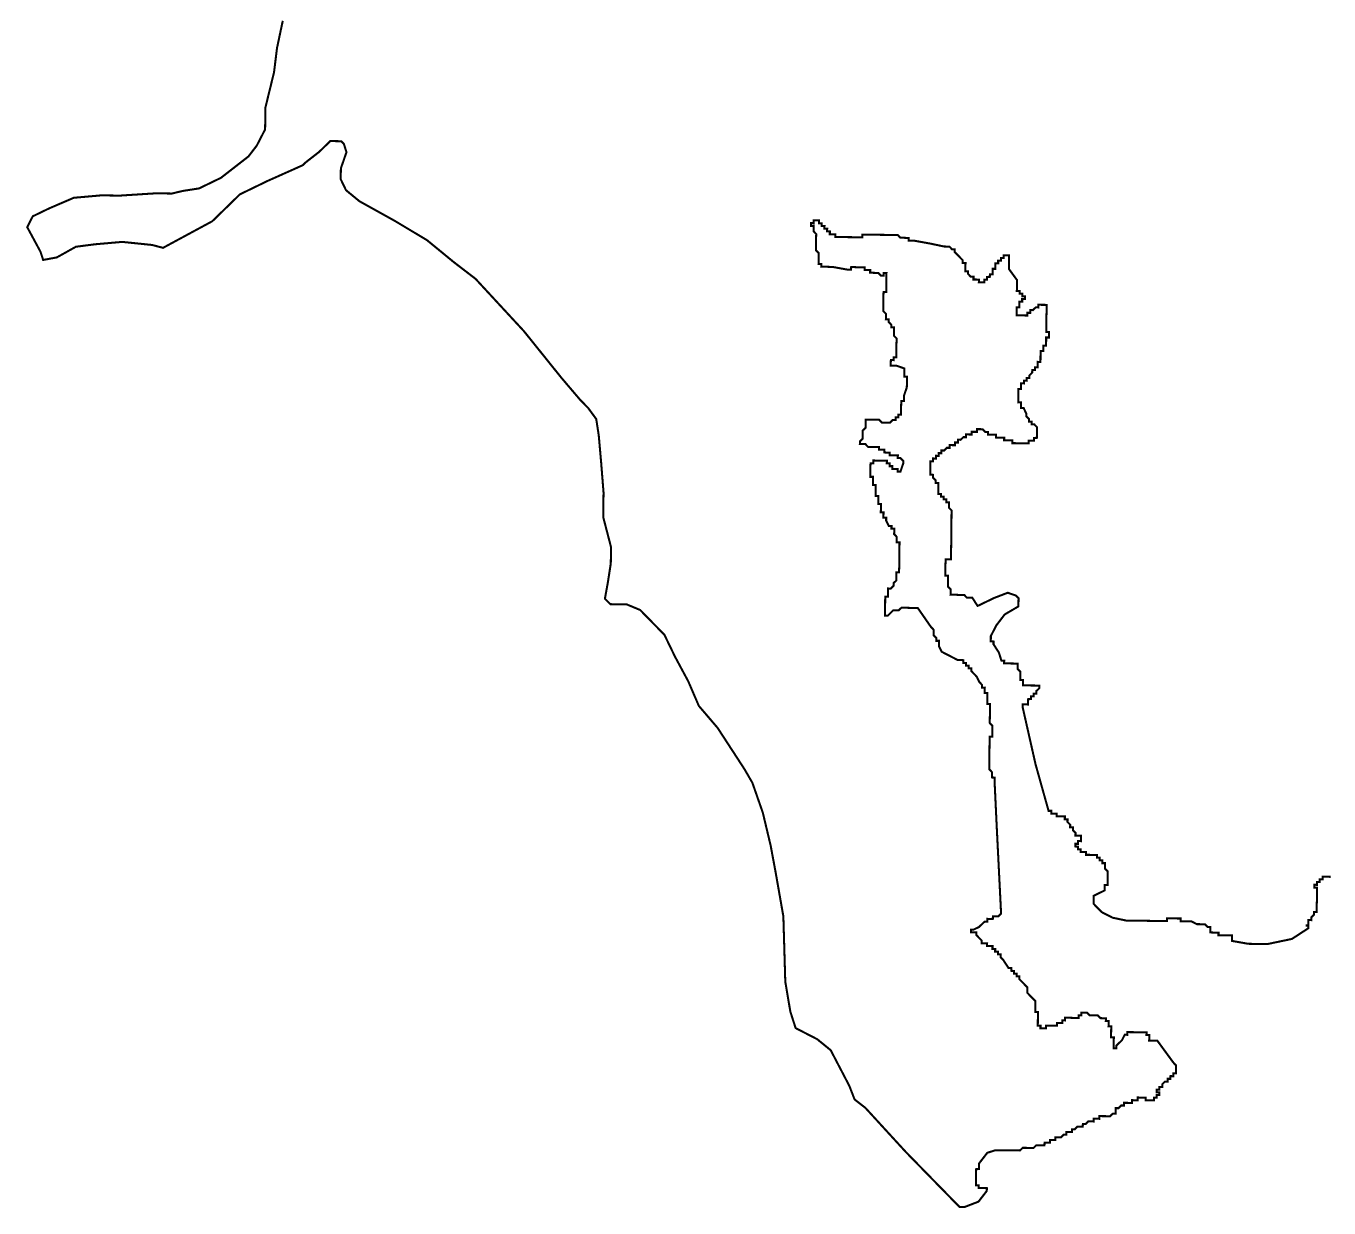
# Model space of a CAD drawing. Header units: metres. Extents: x 257673 to 289848, y 2129691 to 2228029.
# Drawn here: x 260670 to 262574, y 2160662 to 2162390 of the extents above; entities that cross this region are included whole.
import ezdxf

# ---------------------------------------------------------------- set-up
doc = ezdxf.new("R2010")
doc.units = ezdxf.units.M
doc.header["$MEASUREMENT"] = 0
doc.layers.add('HAZARDS LINE', color=1, linetype='Continuous')

msp = doc.modelspace()

# ---------------------------------------------------------------- linework, layer by layer
at = {"layer": 'HAZARDS LINE', "lineweight": 18}
msp.add_lwpolyline([(261045.4, 2162397.8, 2.98, 2.98, 0), (261037, 2162358.1, 2.98, 2.98, 0), (261032.6, 2162322.4, 2.98, 2.98, 0), (261020, 2162270.8, 2.98, 2.98, 0), (261019.6, 2162239, 2.98, 2.98, 0), (261007.4, 2162215.3, 2.98, 2.98, 0), (260995.3, 2162199.5, 2.98, 2.98, 0), (260955.1, 2162168.2, 2.98, 2.98, 0), (260923.1, 2162152.7, 2.98, 2.98, 0), (260899.2, 2162149, 2.98, 2.98, 0), (260883.3, 2162145.2, 2.98, 2.98, 0), (260859.4, 2162145.5, 2.98, 2.98, 0), (260807.7, 2162142.2, 2.98, 2.98, 0), (260779.8, 2162142.5, 2.98, 2.98, 0), (260740, 2162139, 2.98, 2.98, 0), (260704, 2162123.5, 2.98, 2.98, 0), (260680, 2162111.9, 2.98, 2.98, 0), (260671.9, 2162096.1, 2.98, 2.98, 0), (260691.3, 2162060.1, 2.98, 2.98, 0), (260695.2, 2162048.1, 2.98, 2.98, 0), (260715.1, 2162051.8, 2.98, 2.98, 0), (260743.1, 2162067.4, 2.98, 2.98, 0), (260771, 2162071, 2.98, 2.98, 0), (260810.8, 2162074.5, 2.98, 2.98, 0), (260854.5, 2162070, 2.98, 2.98, 0), (260870.4, 2162065.8, 2.98, 2.98, 0), (260942.4, 2162104.7, 2.98, 2.98, 0), (260982.7, 2162144, 2.98, 2.98, 0), (261022.7, 2162163.4, 2.98, 2.98, 0), (261074.6, 2162186.6, 2.98, 2.98, 0), (261078.7, 2162190.6, 2.98, 2.98, 0), (261098.7, 2162206.2, 2.98, 2.98, 0), (261114.8, 2162221.9, 2.98, 2.98, 0), (261130.7, 2162221.7, 2.98, 2.98, 0), (261134.7, 2162217.7, 2.98, 2.98, 0), (261138.5, 2162205.7, 2.98, 2.98, 0), (261130.3, 2162182, 2.98, 2.98, 0), (261130.1, 2162166.1, 2.98, 2.98, 0), (261137.8, 2162150.1, 2.98, 2.98, 0), (261157.5, 2162133.9, 2.98, 2.98, 0), (261208.8, 2162105.4, 2.98, 2.98, 0), (261256.2, 2162077, 2.98, 2.98, 0), (261295.6, 2162044.7, 2.98, 2.98, 0), (261327.1, 2162020.5, 2.98, 2.98, 0), (261397.8, 2161944, 2.98, 2.98, 0), (261452.6, 2161875.8, 2.98, 2.98, 0), (261480, 2161843.6, 2.98, 2.98, 0), (261491.8, 2161831.5, 2.98, 2.98, 0), (261503.5, 2161815.5, 2.98, 2.98, 0), (261507.2, 2161791.6, 2.98, 2.98, 0), (261510.7, 2161751.8, 2.98, 2.98, 0), (261514.2, 2161708, 2.98, 2.98, 0), (261513.7, 2161672.2, 2.98, 2.98, 0), (261525.1, 2161628.3, 2.98, 2.98, 0), (261524.8, 2161604.4, 2.98, 2.98, 0), (261520.5, 2161576.6, 2.98, 2.98, 0), (261516.2, 2161552.8, 2.98, 2.98, 0), (261524.1, 2161544.8, 2.98, 2.98, 0), (261548, 2161544.5, 2.98, 2.98, 0), (261567.7, 2161536.3, 2.98, 2.98, 0), (261579.5, 2161524.2, 2.98, 2.98, 0), (261603.1, 2161500.1, 2.98, 2.98, 0), (261618.6, 2161468.1, 2.98, 2.98, 0), (261638, 2161432, 2.98, 2.98, 0), (261653.5, 2161396, 2.98, 2.98, 0), (261680.9, 2161363.9, 2.98, 2.98, 0), (261704.4, 2161327.8, 2.98, 2.98, 0), (261720, 2161303.8, 2.98, 2.98, 0), (261731.7, 2161283.7, 2.98, 2.98, 0), (261747, 2161239.8, 2.98, 2.98, 0), (261758.4, 2161191.9, 2.98, 2.98, 0), (261765.8, 2161152.1, 2.98, 2.98, 0), (261777, 2161088.3, 2.98, 2.98, 0), (261779.8, 2160992.8, 2.98, 2.98, 0), (261787.2, 2160949, 2.98, 2.98, 0), (261794.9, 2160925, 2.98, 2.98, 0), (261802.8, 2160920.9, 2.98, 2.98, 0), (261826.5, 2160908.7, 2.98, 2.98, 0), (261846.2, 2160892.6, 2.98, 2.98, 0), (261873.4, 2160840.5, 2.98, 2.98, 0), (261881.1, 2160820.6, 2.98, 2.98, 0), (261896.8, 2160808.4, 2.98, 2.98, 0), (261955.7, 2160744.1, 2.98, 2.98, 0), (261991.1, 2160707.8, 2.98, 2.98, 0), (262034.3, 2160663.6, 2.98, 2.98, 0), (262042.2, 2160663.5, 2.98, 2.98, 0), (262062.2, 2160671.2, 2.98, 2.98, 0), (262074.3, 2160686.9, 2.98, 2.98, 0), (262074.4, 2160690.9, 2.98, 2.98, 0), (262070.4, 2160691, 2.98, 2.98, 0), (262066.4, 2160691, 2.98, 2.98, 0), (262062.4, 2160691.1, 2.98, 2.98, 0), (262062.5, 2160695, 2.98, 2.98, 0), (262058.5, 2160695.1, 2.98, 2.98, 0), (262058.5, 2160699.1, 2.98, 2.98, 0), (262058.6, 2160703, 2.98, 2.98, 0), (262058.6, 2160707, 2.98, 2.98, 0), (262058.7, 2160711, 2.98, 2.98, 0), (262058.7, 2160715, 2.98, 2.98, 0), (262058.8, 2160718.9, 2.98, 2.98, 0), (262062.8, 2160718.9, 2.98, 2.98, 0), (262062.8, 2160722.9, 2.98, 2.98, 0), (262062.9, 2160726.9, 2.98, 2.98, 0), (262075, 2160742.6, 2.98, 2.98, 0), (262087, 2160746.4, 2.98, 2.98, 0), (262090.9, 2160746.4, 2.98, 2.98, 0), (262094.9, 2160746.3, 2.98, 2.98, 0), (262098.9, 2160746.3, 2.98, 2.98, 0), (262102.9, 2160746.3, 2.98, 2.98, 0), (262106.8, 2160746.2, 2.98, 2.98, 0), (262110.8, 2160746.2, 2.98, 2.98, 0), (262114.8, 2160746.1, 2.98, 2.98, 0), (262118.8, 2160746.1, 2.98, 2.98, 0), (262122.7, 2160746, 2.98, 2.98, 0), (262126.8, 2160749.9, 2.98, 2.98, 0), (262130.7, 2160749.9, 2.98, 2.98, 0), (262134.7, 2160749.8, 2.98, 2.98, 0), (262138.7, 2160749.8, 2.98, 2.98, 0), (262142.7, 2160749.7, 2.98, 2.98, 0), (262146.7, 2160753.7, 2.98, 2.98, 0), (262150.7, 2160753.6, 2.98, 2.98, 0), (262154.7, 2160753.6, 2.98, 2.98, 0), (262158.6, 2160753.5, 2.98, 2.98, 0), (262158.7, 2160757.5, 2.98, 2.98, 0), (262162.7, 2160757.5, 2.98, 2.98, 0), (262166.6, 2160757.4, 2.98, 2.98, 0), (262166.7, 2160761.4, 2.98, 2.98, 0), (262170.7, 2160761.3, 2.98, 2.98, 0), (262174.6, 2160761.3, 2.98, 2.98, 0), (262174.7, 2160765.3, 2.98, 2.98, 0), (262178.7, 2160765.2, 2.98, 2.98, 0), (262182.6, 2160765.2, 2.98, 2.98, 0), (262186.7, 2160769.1, 2.98, 2.98, 0), (262190.6, 2160769, 2.98, 2.98, 0), (262190.7, 2160773, 2.98, 2.98, 0), (262194.7, 2160773, 2.98, 2.98, 0), (262198.6, 2160772.9, 2.98, 2.98, 0), (262198.7, 2160776.9, 2.98, 2.98, 0), (262202.7, 2160776.8, 2.98, 2.98, 0), (262206.7, 2160780.8, 2.98, 2.98, 0), (262210.7, 2160780.7, 2.98, 2.98, 0), (262214.6, 2160780.7, 2.98, 2.98, 0), (262214.7, 2160784.7, 2.98, 2.98, 0), (262218.7, 2160784.6, 2.98, 2.98, 0), (262222.7, 2160788.5, 2.98, 2.98, 0), (262226.7, 2160788.5, 2.98, 2.98, 0), (262230.6, 2160788.4, 2.98, 2.98, 0), (262230.7, 2160792.4, 2.98, 2.98, 0), (262234.7, 2160792.4, 2.98, 2.98, 0), (262238.6, 2160792.3, 2.98, 2.98, 0), (262238.7, 2160796.3, 2.98, 2.98, 0), (262242.7, 2160796.2, 2.98, 2.98, 0), (262246.6, 2160796.2, 2.98, 2.98, 0), (262250.6, 2160796.1, 2.98, 2.98, 0), (262254.6, 2160796.1, 2.98, 2.98, 0), (262258.6, 2160800, 2.98, 2.98, 0), (262262.6, 2160800, 2.98, 2.98, 0), (262262.6, 2160804, 2.98, 2.98, 0), (262262.7, 2160807.9, 2.98, 2.98, 0), (262266.7, 2160807.9, 2.98, 2.98, 0), (262270.7, 2160811.8, 2.98, 2.98, 0), (262274.7, 2160811.8, 2.98, 2.98, 0), (262274.7, 2160815.7, 2.98, 2.98, 0), (262278.7, 2160815.7, 2.98, 2.98, 0), (262282.7, 2160815.6, 2.98, 2.98, 0), (262286.6, 2160815.6, 2.98, 2.98, 0), (262286.7, 2160819.6, 2.98, 2.98, 0), (262290.7, 2160819.5, 2.98, 2.98, 0), (262294.6, 2160819.5, 2.98, 2.98, 0), (262294.7, 2160823.5, 2.98, 2.98, 0), (262298.7, 2160823.4, 2.98, 2.98, 0), (262302.6, 2160823.4, 2.98, 2.98, 0), (262306.6, 2160823.3, 2.98, 2.98, 0), (262306.6, 2160819.3, 2.98, 2.98, 0), (262310.5, 2160819.3, 2.98, 2.98, 0), (262314.5, 2160819.2, 2.98, 2.98, 0), (262318.5, 2160819.2, 2.98, 2.98, 0), (262318.5, 2160823.2, 2.98, 2.98, 0), (262322.5, 2160823.1, 2.98, 2.98, 0), (262322.6, 2160827.1, 2.98, 2.98, 0), (262326.5, 2160827, 2.98, 2.98, 0), (262326.6, 2160831, 2.98, 2.98, 0), (262322.6, 2160831.1, 2.98, 2.98, 0), (262322.7, 2160835, 2.98, 2.98, 0), (262326.6, 2160835, 2.98, 2.98, 0), (262326.7, 2160839, 2.98, 2.98, 0), (262330.7, 2160838.9, 2.98, 2.98, 0), (262330.7, 2160842.9, 2.98, 2.98, 0), (262334.7, 2160846.8, 2.98, 2.98, 0), (262338.7, 2160846.8, 2.98, 2.98, 0), (262338.8, 2160850.8, 2.98, 2.98, 0), (262342.7, 2160850.7, 2.98, 2.98, 0), (262342.8, 2160854.7, 2.98, 2.98, 0), (262346.8, 2160854.6, 2.98, 2.98, 0), (262346.8, 2160858.6, 2.98, 2.98, 0), (262350.8, 2160858.6, 2.98, 2.98, 0), (262350.8, 2160862.5, 2.98, 2.98, 0), (262350.9, 2160866.5, 2.98, 2.98, 0), (262350.9, 2160870.5, 2.98, 2.98, 0), (262347, 2160874.5, 2.98, 2.98, 0), (262323.5, 2160906.6, 2.98, 2.98, 0), (262319.6, 2160906.7, 2.98, 2.98, 0), (262315.6, 2160906.7, 2.98, 2.98, 0), (262311.6, 2160906.8, 2.98, 2.98, 0), (262311.7, 2160910.7, 2.98, 2.98, 0), (262311.7, 2160914.7, 2.98, 2.98, 0), (262307.7, 2160914.8, 2.98, 2.98, 0), (262307.8, 2160918.7, 2.98, 2.98, 0), (262303.8, 2160918.8, 2.98, 2.98, 0), (262299.8, 2160918.8, 2.98, 2.98, 0), (262295.9, 2160918.9, 2.98, 2.98, 0), (262291.9, 2160918.9, 2.98, 2.98, 0), (262287.9, 2160919, 2.98, 2.98, 0), (262283.9, 2160919, 2.98, 2.98, 0), (262279.9, 2160919.1, 2.98, 2.98, 0), (262279.9, 2160915.1, 2.98, 2.98, 0), (262275.9, 2160915.2, 2.98, 2.98, 0), (262271.9, 2160907.3, 2.98, 2.98, 0), (262267.8, 2160903.3, 2.98, 2.98, 0), (262263.8, 2160899.4, 2.98, 2.98, 0), (262263.8, 2160895.4, 2.98, 2.98, 0), (262259.8, 2160895.5, 2.98, 2.98, 0), (262259.8, 2160899.4, 2.98, 2.98, 0), (262259.9, 2160903.4, 2.98, 2.98, 0), (262259.9, 2160907.4, 2.98, 2.98, 0), (262260, 2160911.4, 2.98, 2.98, 0), (262256, 2160911.4, 2.98, 2.98, 0), (262256, 2160915.4, 2.98, 2.98, 0), (262256.1, 2160923.4, 2.98, 2.98, 0), (262256.2, 2160927.3, 2.98, 2.98, 0), (262252.2, 2160927.4, 2.98, 2.98, 0), (262252.3, 2160931.4, 2.98, 2.98, 0), (262252.3, 2160935.3, 2.98, 2.98, 0), (262248.3, 2160935.4, 2.98, 2.98, 0), (262248.4, 2160939.4, 2.98, 2.98, 0), (262244.4, 2160939.4, 2.98, 2.98, 0), (262240.4, 2160939.5, 2.98, 2.98, 0), (262236.5, 2160943.5, 2.98, 2.98, 0), (262232.5, 2160943.5, 2.98, 2.98, 0), (262228.6, 2160943.6, 2.98, 2.98, 0), (262224.6, 2160943.6, 2.98, 2.98, 0), (262220.6, 2160947.6, 2.98, 2.98, 0), (262216.7, 2160947.7, 2.98, 2.98, 0), (262212.7, 2160947.7, 2.98, 2.98, 0), (262212.6, 2160943.8, 2.98, 2.98, 0), (262208.7, 2160943.8, 2.98, 2.98, 0), (262208.6, 2160939.8, 2.98, 2.98, 0), (262204.6, 2160939.9, 2.98, 2.98, 0), (262200.7, 2160939.9, 2.98, 2.98, 0), (262196.7, 2160940, 2.98, 2.98, 0), (262192.7, 2160940, 2.98, 2.98, 0), (262188.7, 2160940.1, 2.98, 2.98, 0), (262188.7, 2160936.1, 2.98, 2.98, 0), (262184.7, 2160936.2, 2.98, 2.98, 0), (262184.7, 2160932.2, 2.98, 2.98, 0), (262180.7, 2160932.2, 2.98, 2.98, 0), (262176.7, 2160932.3, 2.98, 2.98, 0), (262176.7, 2160928.3, 2.98, 2.98, 0), (262172.7, 2160928.3, 2.98, 2.98, 0), (262168.7, 2160928.4, 2.98, 2.98, 0), (262164.7, 2160928.4, 2.98, 2.98, 0), (262160.8, 2160928.5, 2.98, 2.98, 0), (262160.7, 2160924.5, 2.98, 2.98, 0), (262156.7, 2160924.6, 2.98, 2.98, 0), (262152.8, 2160924.6, 2.98, 2.98, 0), (262152.8, 2160928.6, 2.98, 2.98, 0), (262148.8, 2160928.6, 2.98, 2.98, 0), (262148.9, 2160932.6, 2.98, 2.98, 0), (262148.9, 2160936.6, 2.98, 2.98, 0), (262149, 2160940.6, 2.98, 2.98, 0), (262149, 2160944.5, 2.98, 2.98, 0), (262149.1, 2160948.5, 2.98, 2.98, 0), (262145.1, 2160948.6, 2.98, 2.98, 0), (262145.2, 2160952.5, 2.98, 2.98, 0), (262145.2, 2160956.5, 2.98, 2.98, 0), (262145.3, 2160960.5, 2.98, 2.98, 0), (262145.3, 2160964.5, 2.98, 2.98, 0), (262141.4, 2160968.5, 2.98, 2.98, 0), (262137.4, 2160972.5, 2.98, 2.98, 0), (262133.5, 2160976.6, 2.98, 2.98, 0), (262133.6, 2160984.5, 2.98, 2.98, 0), (262125.8, 2160992.6, 2.98, 2.98, 0), (262121.8, 2160996.6, 2.98, 2.98, 0), (262121.9, 2161000.6, 2.98, 2.98, 0), (262117.9, 2161000.6, 2.98, 2.98, 0), (262118, 2161004.6, 2.98, 2.98, 0), (262114, 2161004.6, 2.98, 2.98, 0), (262114, 2161008.6, 2.98, 2.98, 0), (262110.1, 2161008.7, 2.98, 2.98, 0), (262110.1, 2161012.6, 2.98, 2.98, 0), (262106.1, 2161012.7, 2.98, 2.98, 0), (262098.3, 2161024.7, 2.98, 2.98, 0), (262094.4, 2161028.7, 2.98, 2.98, 0), (262094.4, 2161032.7, 2.98, 2.98, 0), (262090.5, 2161032.8, 2.98, 2.98, 0), (262090.5, 2161036.7, 2.98, 2.98, 0), (262086.5, 2161036.8, 2.98, 2.98, 0), (262086.6, 2161040.8, 2.98, 2.98, 0), (262082.6, 2161040.8, 2.98, 2.98, 0), (262082.7, 2161044.8, 2.98, 2.98, 0), (262078.7, 2161044.8, 2.98, 2.98, 0), (262074.7, 2161044.9, 2.98, 2.98, 0), (262074.8, 2161048.9, 2.98, 2.98, 0), (262070.8, 2161048.9, 2.98, 2.98, 0), (262066.8, 2161049, 2.98, 2.98, 0), (262066.9, 2161052.9, 2.98, 2.98, 0), (262062.9, 2161057, 2.98, 2.98, 0), (262059, 2161061, 2.98, 2.98, 0), (262059, 2161065, 2.98, 2.98, 0), (262055.1, 2161065, 2.98, 2.98, 0), (262051.1, 2161065.1, 2.98, 2.98, 0), (262051.1, 2161069, 2.98, 2.98, 0), (262055.1, 2161069, 2.98, 2.98, 0), (262063.1, 2161072.9, 2.98, 2.98, 0), (262071.2, 2161080.7, 2.98, 2.98, 0), (262075.1, 2161080.7, 2.98, 2.98, 0), (262075.2, 2161084.7, 2.98, 2.98, 0), (262079.2, 2161084.6, 2.98, 2.98, 0), (262083.1, 2161084.6, 2.98, 2.98, 0), (262083.2, 2161088.5, 2.98, 2.98, 0), (262087.2, 2161088.5, 2.98, 2.98, 0), (262091.1, 2161088.4, 2.98, 2.98, 0), (262095.2, 2161092.4, 2.98, 2.98, 0), (262088.8, 2161219.7, 2.98, 2.98, 0), (262085.6, 2161287.4, 2.98, 2.98, 0), (262085.7, 2161291.3, 2.98, 2.98, 0), (262081.7, 2161291.4, 2.98, 2.98, 0), (262081.7, 2161295.4, 2.98, 2.98, 0), (262081.8, 2161299.3, 2.98, 2.98, 0), (262077.9, 2161303.4, 2.98, 2.98, 0), (262077.9, 2161307.3, 2.98, 2.98, 0), (262078, 2161311.3, 2.98, 2.98, 0), (262078, 2161315.3, 2.98, 2.98, 0), (262078.1, 2161319.3, 2.98, 2.98, 0), (262078.1, 2161323.2, 2.98, 2.98, 0), (262078.2, 2161327.2, 2.98, 2.98, 0), (262078.2, 2161331.2, 2.98, 2.98, 0), (262078.3, 2161339.2, 2.98, 2.98, 0), (262078.4, 2161343.1, 2.98, 2.98, 0), (262078.4, 2161347.1, 2.98, 2.98, 0), (262078.4, 2161351.1, 2.98, 2.98, 0), (262082.4, 2161351, 2.98, 2.98, 0), (262082.5, 2161355, 2.98, 2.98, 0), (262082.5, 2161359, 2.98, 2.98, 0), (262082.6, 2161363, 2.98, 2.98, 0), (262082.6, 2161366.9, 2.98, 2.98, 0), (262078.7, 2161371, 2.98, 2.98, 0), (262078.7, 2161374.9, 2.98, 2.98, 0), (262078.8, 2161382.9, 2.98, 2.98, 0), (262078.9, 2161386.9, 2.98, 2.98, 0), (262078.9, 2161390.8, 2.98, 2.98, 0), (262079, 2161394.8, 2.98, 2.98, 0), (262079, 2161398.8, 2.98, 2.98, 0), (262075.1, 2161398.8, 2.98, 2.98, 0), (262075.1, 2161402.8, 2.98, 2.98, 0), (262075.2, 2161406.8, 2.98, 2.98, 0), (262075.2, 2161410.8, 2.98, 2.98, 0), (262075.2, 2161414.8, 2.98, 2.98, 0), (262071.3, 2161414.8, 2.98, 2.98, 0), (262071.3, 2161418.8, 2.98, 2.98, 0), (262071.4, 2161422.8, 2.98, 2.98, 0), (262067.4, 2161422.8, 2.98, 2.98, 0), (262067.4, 2161426.8, 2.98, 2.98, 0), (262063.5, 2161430.8, 2.98, 2.98, 0), (262059.6, 2161438.8, 2.98, 2.98, 0), (262051.8, 2161446.9, 2.98, 2.98, 0), (262051.8, 2161450.8, 2.98, 2.98, 0), (262047.9, 2161450.9, 2.98, 2.98, 0), (262047.9, 2161454.9, 2.98, 2.98, 0), (262043.9, 2161454.9, 2.98, 2.98, 0), (262044, 2161458.9, 2.98, 2.98, 0), (262040, 2161458.9, 2.98, 2.98, 0), (262040, 2161462.9, 2.98, 2.98, 0), (262036.1, 2161463, 2.98, 2.98, 0), (262032.1, 2161463, 2.98, 2.98, 0), (262008.4, 2161475.2, 2.98, 2.98, 0), (262004.5, 2161483.2, 2.98, 2.98, 0), (262004.6, 2161487.2, 2.98, 2.98, 0), (262004.6, 2161491.2, 2.98, 2.98, 0), (262000.6, 2161491.2, 2.98, 2.98, 0), (262000.7, 2161495.2, 2.98, 2.98, 0), (261996.8, 2161499.2, 2.98, 2.98, 0), (261996.8, 2161503.2, 2.98, 2.98, 0), (261996.8, 2161507.2, 2.98, 2.98, 0), (261992.9, 2161511.2, 2.98, 2.98, 0), (261973.4, 2161539.3, 2.98, 2.98, 0), (261969.4, 2161539.3, 2.98, 2.98, 0), (261965.4, 2161539.4, 2.98, 2.98, 0), (261961.5, 2161539.4, 2.98, 2.98, 0), (261957.5, 2161539.5, 2.98, 2.98, 0), (261953.5, 2161539.5, 2.98, 2.98, 0), (261949.5, 2161539.6, 2.98, 2.98, 0), (261945.5, 2161535.7, 2.98, 2.98, 0), (261941.5, 2161535.7, 2.98, 2.98, 0), (261937.5, 2161535.8, 2.98, 2.98, 0), (261933.5, 2161531.8, 2.98, 2.98, 0), (261929.5, 2161527.9, 2.98, 2.98, 0), (261925.5, 2161527.9, 2.98, 2.98, 0), (261925.6, 2161531.9, 2.98, 2.98, 0), (261925.6, 2161535.9, 2.98, 2.98, 0), (261925.7, 2161539.9, 2.98, 2.98, 0), (261925.7, 2161543.9, 2.98, 2.98, 0), (261925.8, 2161547.8, 2.98, 2.98, 0), (261925.8, 2161551.8, 2.98, 2.98, 0), (261925.9, 2161555.8, 2.98, 2.98, 0), (261929.8, 2161555.7, 2.98, 2.98, 0), (261929.9, 2161559.7, 2.98, 2.98, 0), (261929.9, 2161563.7, 2.98, 2.98, 0), (261930, 2161567.7, 2.98, 2.98, 0), (261934, 2161567.6, 2.98, 2.98, 0), (261938, 2161571.5, 2.98, 2.98, 0), (261938, 2161575.5, 2.98, 2.98, 0), (261942.1, 2161579.4, 2.98, 2.98, 0), (261942.1, 2161583.4, 2.98, 2.98, 0), (261942.2, 2161587.4, 2.98, 2.98, 0), (261942.2, 2161591.4, 2.98, 2.98, 0), (261946.2, 2161591.3, 2.98, 2.98, 0), (261946.2, 2161595.3, 2.98, 2.98, 0), (261946.3, 2161599.3, 2.98, 2.98, 0), (261946.3, 2161603.3, 2.98, 2.98, 0), (261946.4, 2161607.2, 2.98, 2.98, 0), (261946.4, 2161611.2, 2.98, 2.98, 0), (261946.5, 2161615.2, 2.98, 2.98, 0), (261946.5, 2161619.2, 2.98, 2.98, 0), (261946.6, 2161623.1, 2.98, 2.98, 0), (261946.6, 2161627.1, 2.98, 2.98, 0), (261946.7, 2161631.1, 2.98, 2.98, 0), (261946.7, 2161635.1, 2.98, 2.98, 0), (261942.7, 2161635.1, 2.98, 2.98, 0), (261942.8, 2161639.1, 2.98, 2.98, 0), (261942.8, 2161643.1, 2.98, 2.98, 0), (261938.9, 2161647.1, 2.98, 2.98, 0), (261939, 2161651.1, 2.98, 2.98, 0), (261939, 2161655.1, 2.98, 2.98, 0), (261935, 2161655.1, 2.98, 2.98, 0), (261935.1, 2161659.1, 2.98, 2.98, 0), (261931.1, 2161659.1, 2.98, 2.98, 0), (261927.2, 2161667.1, 2.98, 2.98, 0), (261927.3, 2161671.1, 2.98, 2.98, 0), (261923.3, 2161671.2, 2.98, 2.98, 0), (261923.3, 2161675.1, 2.98, 2.98, 0), (261923.4, 2161679.1, 2.98, 2.98, 0), (261919.4, 2161679.2, 2.98, 2.98, 0), (261919.5, 2161683.1, 2.98, 2.98, 0), (261919.5, 2161687.1, 2.98, 2.98, 0), (261919.6, 2161691.1, 2.98, 2.98, 0), (261915.6, 2161691.1, 2.98, 2.98, 0), (261915.6, 2161695.1, 2.98, 2.98, 0), (261915.7, 2161699.1, 2.98, 2.98, 0), (261915.7, 2161703.1, 2.98, 2.98, 0), (261911.8, 2161703.1, 2.98, 2.98, 0), (261911.8, 2161707.1, 2.98, 2.98, 0), (261911.9, 2161711.1, 2.98, 2.98, 0), (261911.9, 2161715, 2.98, 2.98, 0), (261912, 2161719, 2.98, 2.98, 0), (261908, 2161719.1, 2.98, 2.98, 0), (261908, 2161723, 2.98, 2.98, 0), (261908.1, 2161727, 2.98, 2.98, 0), (261908.1, 2161731, 2.98, 2.98, 0), (261904.1, 2161731, 2.98, 2.98, 0), (261904.2, 2161735, 2.98, 2.98, 0), (261904.2, 2161739, 2.98, 2.98, 0), (261904.3, 2161743, 2.98, 2.98, 0), (261904.3, 2161747, 2.98, 2.98, 0), (261904.4, 2161750.9, 2.98, 2.98, 0), (261908.4, 2161750.9, 2.98, 2.98, 0), (261908.4, 2161754.9, 2.98, 2.98, 0), (261912.4, 2161754.8, 2.98, 2.98, 0), (261916.4, 2161754.8, 2.98, 2.98, 0), (261920.3, 2161754.7, 2.98, 2.98, 0), (261924.3, 2161754.7, 2.98, 2.98, 0), (261928.3, 2161754.6, 2.98, 2.98, 0), (261928.2, 2161750.6, 2.98, 2.98, 0), (261932.2, 2161750.6, 2.98, 2.98, 0), (261932.2, 2161746.6, 2.98, 2.98, 0), (261936.1, 2161746.6, 2.98, 2.98, 0), (261936.1, 2161742.6, 2.98, 2.98, 0), (261940.1, 2161742.5, 2.98, 2.98, 0), (261944.1, 2161742.5, 2.98, 2.98, 0), (261944, 2161738.5, 2.98, 2.98, 0), (261948, 2161738.5, 2.98, 2.98, 0), (261952.1, 2161750.3, 2.98, 2.98, 0), (261952.2, 2161754.3, 2.98, 2.98, 0), (261948.2, 2161758.3, 2.98, 2.98, 0), (261944.2, 2161758.4, 2.98, 2.98, 0), (261944.3, 2161762.4, 2.98, 2.98, 0), (261940.3, 2161762.4, 2.98, 2.98, 0), (261936.3, 2161762.5, 2.98, 2.98, 0), (261932.4, 2161762.5, 2.98, 2.98, 0), (261932.4, 2161766.5, 2.98, 2.98, 0), (261928.4, 2161766.5, 2.98, 2.98, 0), (261924.5, 2161766.6, 2.98, 2.98, 0), (261924.5, 2161770.6, 2.98, 2.98, 0), (261920.5, 2161770.6, 2.98, 2.98, 0), (261916.6, 2161770.7, 2.98, 2.98, 0), (261916.6, 2161774.6, 2.98, 2.98, 0), (261912.6, 2161774.7, 2.98, 2.98, 0), (261904.7, 2161774.8, 2.98, 2.98, 0), (261900.7, 2161774.8, 2.98, 2.98, 0), (261896.8, 2161778.9, 2.98, 2.98, 0), (261892.8, 2161778.9, 2.98, 2.98, 0), (261888.8, 2161779, 2.98, 2.98, 0), (261888.9, 2161782.9, 2.98, 2.98, 0), (261892.9, 2161786.9, 2.98, 2.98, 0), (261892.9, 2161790.8, 2.98, 2.98, 0), (261893, 2161794.8, 2.98, 2.98, 0), (261893, 2161798.8, 2.98, 2.98, 0), (261897.1, 2161802.7, 2.98, 2.98, 0), (261897.1, 2161806.7, 2.98, 2.98, 0), (261897.2, 2161814.7, 2.98, 2.98, 0), (261909.1, 2161814.5, 2.98, 2.98, 0), (261917.1, 2161814.4, 2.98, 2.98, 0), (261921, 2161810.4, 2.98, 2.98, 0), (261925, 2161810.3, 2.98, 2.98, 0), (261929, 2161810.3, 2.98, 2.98, 0), (261933, 2161810.2, 2.98, 2.98, 0), (261937, 2161814.2, 2.98, 2.98, 0), (261941, 2161814.1, 2.98, 2.98, 0), (261941, 2161818.1, 2.98, 2.98, 0), (261945, 2161818, 2.98, 2.98, 0), (261945, 2161822, 2.98, 2.98, 0), (261949, 2161822, 2.98, 2.98, 0), (261949, 2161825.9, 2.98, 2.98, 0), (261949.1, 2161829.9, 2.98, 2.98, 0), (261949.1, 2161833.9, 2.98, 2.98, 0), (261949.2, 2161837.9, 2.98, 2.98, 0), (261949.2, 2161841.9, 2.98, 2.98, 0), (261953.2, 2161841.8, 2.98, 2.98, 0), (261953.3, 2161845.8, 2.98, 2.98, 0), (261953.3, 2161849.8, 2.98, 2.98, 0), (261957.4, 2161861.6, 2.98, 2.98, 0), (261957.5, 2161865.6, 2.98, 2.98, 0), (261957.5, 2161869.6, 2.98, 2.98, 0), (261957.6, 2161873.6, 2.98, 2.98, 0), (261957.6, 2161877.5, 2.98, 2.98, 0), (261953.7, 2161877.6, 2.98, 2.98, 0), (261953.7, 2161881.6, 2.98, 2.98, 0), (261953.8, 2161885.5, 2.98, 2.98, 0), (261953.8, 2161889.5, 2.98, 2.98, 0), (261941.9, 2161893.6, 2.98, 2.98, 0), (261937.9, 2161893.7, 2.98, 2.98, 0), (261934, 2161893.7, 2.98, 2.98, 0), (261934, 2161897.7, 2.98, 2.98, 0), (261934.1, 2161901.7, 2.98, 2.98, 0), (261938, 2161901.6, 2.98, 2.98, 0), (261938.1, 2161905.6, 2.98, 2.98, 0), (261942.1, 2161905.6, 2.98, 2.98, 0), (261942.1, 2161909.6, 2.98, 2.98, 0), (261942.2, 2161913.5, 2.98, 2.98, 0), (261942.2, 2161917.5, 2.98, 2.98, 0), (261942.3, 2161921.5, 2.98, 2.98, 0), (261942.3, 2161925.5, 2.98, 2.98, 0), (261942.4, 2161929.4, 2.98, 2.98, 0), (261942.4, 2161933.4, 2.98, 2.98, 0), (261938.5, 2161937.4, 2.98, 2.98, 0), (261938.5, 2161941.4, 2.98, 2.98, 0), (261938.6, 2161945.4, 2.98, 2.98, 0), (261938.6, 2161949.4, 2.98, 2.98, 0), (261934.7, 2161949.4, 2.98, 2.98, 0), (261934.7, 2161953.4, 2.98, 2.98, 0), (261930.8, 2161957.4, 2.98, 2.98, 0), (261930.8, 2161961.4, 2.98, 2.98, 0), (261926.8, 2161961.4, 2.98, 2.98, 0), (261926.9, 2161965.4, 2.98, 2.98, 0), (261926.9, 2161969.4, 2.98, 2.98, 0), (261923, 2161973.4, 2.98, 2.98, 0), (261923.1, 2161977.4, 2.98, 2.98, 0), (261923.1, 2161981.4, 2.98, 2.98, 0), (261923.2, 2161985.4, 2.98, 2.98, 0), (261923.2, 2161989.3, 2.98, 2.98, 0), (261923.3, 2161993.3, 2.98, 2.98, 0), (261923.3, 2161997.3, 2.98, 2.98, 0), (261923.4, 2162001.3, 2.98, 2.98, 0), (261927.3, 2162001.2, 2.98, 2.98, 0), (261927.4, 2162005.2, 2.98, 2.98, 0), (261927.4, 2162009.2, 2.98, 2.98, 0), (261927.5, 2162013.1, 2.98, 2.98, 0), (261927.5, 2162017.1, 2.98, 2.98, 0), (261927.6, 2162021.1, 2.98, 2.98, 0), (261927.6, 2162025.1, 2.98, 2.98, 0), (261927.7, 2162029, 2.98, 2.98, 0), (261923.7, 2162029.1, 2.98, 2.98, 0), (261923.6, 2162025.1, 2.98, 2.98, 0), (261919.7, 2162025.2, 2.98, 2.98, 0), (261915.7, 2162029.2, 2.98, 2.98, 0), (261911.8, 2162029.2, 2.98, 2.98, 0), (261907.8, 2162029.3, 2.98, 2.98, 0), (261903.8, 2162029.3, 2.98, 2.98, 0), (261903.9, 2162033.3, 2.98, 2.98, 0), (261899.9, 2162033.4, 2.98, 2.98, 0), (261895.9, 2162033.4, 2.98, 2.98, 0), (261896, 2162037.4, 2.98, 2.98, 0), (261892, 2162037.4, 2.98, 2.98, 0), (261888, 2162037.5, 2.98, 2.98, 0), (261884, 2162037.5, 2.98, 2.98, 0), (261880.1, 2162037.6, 2.98, 2.98, 0), (261876.1, 2162037.6, 2.98, 2.98, 0), (261876, 2162033.7, 2.98, 2.98, 0), (261872.1, 2162033.7, 2.98, 2.98, 0), (261848.3, 2162038, 2.98, 2.98, 0), (261844.3, 2162038, 2.98, 2.98, 0), (261840.3, 2162038.1, 2.98, 2.98, 0), (261836.3, 2162038.1, 2.98, 2.98, 0), (261832.3, 2162038.2, 2.98, 2.98, 0), (261832.4, 2162042.1, 2.98, 2.98, 0), (261828.4, 2162042.2, 2.98, 2.98, 0), (261828.5, 2162046.2, 2.98, 2.98, 0), (261828.5, 2162050.1, 2.98, 2.98, 0), (261828.6, 2162054.1, 2.98, 2.98, 0), (261828.6, 2162058.1, 2.98, 2.98, 0), (261824.7, 2162062.1, 2.98, 2.98, 0), (261824.7, 2162066.1, 2.98, 2.98, 0), (261824.9, 2162078, 2.98, 2.98, 0), (261824.9, 2162082, 2.98, 2.98, 0), (261825, 2162086, 2.98, 2.98, 0), (261821.1, 2162090, 2.98, 2.98, 0), (261821.1, 2162094, 2.98, 2.98, 0), (261821.1, 2162098, 2.98, 2.98, 0), (261817.2, 2162098, 2.98, 2.98, 0), (261817.2, 2162102, 2.98, 2.98, 0), (261821.2, 2162101.9, 2.98, 2.98, 0), (261821.2, 2162105.9, 2.98, 2.98, 0), (261825.2, 2162105.9, 2.98, 2.98, 0), (261829.2, 2162105.8, 2.98, 2.98, 0), (261829.1, 2162101.8, 2.98, 2.98, 0), (261833.1, 2162101.8, 2.98, 2.98, 0), (261833.1, 2162097.8, 2.98, 2.98, 0), (261837.1, 2162097.8, 2.98, 2.98, 0), (261837, 2162093.8, 2.98, 2.98, 0), (261841, 2162093.7, 2.98, 2.98, 0), (261840.9, 2162089.8, 2.98, 2.98, 0), (261844.9, 2162089.7, 2.98, 2.98, 0), (261844.9, 2162085.7, 2.98, 2.98, 0), (261848.8, 2162085.7, 2.98, 2.98, 0), (261852.8, 2162085.6, 2.98, 2.98, 0), (261852.8, 2162081.7, 2.98, 2.98, 0), (261856.7, 2162081.6, 2.98, 2.98, 0), (261860.7, 2162081.6, 2.98, 2.98, 0), (261864.7, 2162081.5, 2.98, 2.98, 0), (261868.7, 2162081.5, 2.98, 2.98, 0), (261872.6, 2162081.4, 2.98, 2.98, 0), (261876.6, 2162081.4, 2.98, 2.98, 0), (261880.6, 2162081.3, 2.98, 2.98, 0), (261884.6, 2162081.3, 2.98, 2.98, 0), (261888.5, 2162081.2, 2.98, 2.98, 0), (261892.5, 2162081.2, 2.98, 2.98, 0), (261892.6, 2162085.2, 2.98, 2.98, 0), (261896.5, 2162085.1, 2.98, 2.98, 0), (261900.5, 2162085.1, 2.98, 2.98, 0), (261904.5, 2162085, 2.98, 2.98, 0), (261908.5, 2162085, 2.98, 2.98, 0), (261912.4, 2162084.9, 2.98, 2.98, 0), (261916.4, 2162084.9, 2.98, 2.98, 0), (261920.4, 2162084.8, 2.98, 2.98, 0), (261924.4, 2162084.8, 2.98, 2.98, 0), (261928.4, 2162084.7, 2.98, 2.98, 0), (261932.3, 2162084.7, 2.98, 2.98, 0), (261936.3, 2162084.6, 2.98, 2.98, 0), (261940.3, 2162084.6, 2.98, 2.98, 0), (261944.3, 2162084.5, 2.98, 2.98, 0), (261948.2, 2162080.5, 2.98, 2.98, 0), (261952.2, 2162080.5, 2.98, 2.98, 0), (261956.1, 2162080.4, 2.98, 2.98, 0), (261960.1, 2162080.4, 2.98, 2.98, 0), (261960.1, 2162076.4, 2.98, 2.98, 0), (261964, 2162076.3, 2.98, 2.98, 0), (261968, 2162076.3, 2.98, 2.98, 0), (261991.8, 2162072, 2.98, 2.98, 0), (262011.7, 2162067.8, 2.98, 2.98, 0), (262015.6, 2162067.7, 2.98, 2.98, 0), (262019.6, 2162067.7, 2.98, 2.98, 0), (262023.5, 2162063.7, 2.98, 2.98, 0), (262027.5, 2162063.6, 2.98, 2.98, 0), (262027.5, 2162059.6, 2.98, 2.98, 0), (262031.4, 2162055.6, 2.98, 2.98, 0), (262035.3, 2162051.6, 2.98, 2.98, 0), (262039.2, 2162047.6, 2.98, 2.98, 0), (262039.2, 2162043.6, 2.98, 2.98, 0), (262043.2, 2162043.5, 2.98, 2.98, 0), (262043.1, 2162039.6, 2.98, 2.98, 0), (262043.1, 2162035.6, 2.98, 2.98, 0), (262043, 2162031.6, 2.98, 2.98, 0), (262047, 2162031.6, 2.98, 2.98, 0), (262047, 2162027.6, 2.98, 2.98, 0), (262050.9, 2162023.6, 2.98, 2.98, 0), (262054.9, 2162023.5, 2.98, 2.98, 0), (262054.8, 2162019.5, 2.98, 2.98, 0), (262058.8, 2162019.5, 2.98, 2.98, 0), (262062.8, 2162019.4, 2.98, 2.98, 0), (262062.7, 2162015.5, 2.98, 2.98, 0), (262066.7, 2162015.4, 2.98, 2.98, 0), (262070.7, 2162015.4, 2.98, 2.98, 0), (262070.7, 2162019.3, 2.98, 2.98, 0), (262074.7, 2162019.3, 2.98, 2.98, 0), (262074.7, 2162023.3, 2.98, 2.98, 0), (262078.7, 2162023.2, 2.98, 2.98, 0), (262078.8, 2162027.2, 2.98, 2.98, 0), (262082.7, 2162027.2, 2.98, 2.98, 0), (262082.8, 2162031.1, 2.98, 2.98, 0), (262082.8, 2162035.1, 2.98, 2.98, 0), (262086.8, 2162035.1, 2.98, 2.98, 0), (262086.9, 2162039, 2.98, 2.98, 0), (262086.9, 2162043, 2.98, 2.98, 0), (262090.9, 2162043, 2.98, 2.98, 0), (262090.9, 2162046.9, 2.98, 2.98, 0), (262094.9, 2162046.9, 2.98, 2.98, 0), (262095, 2162050.9, 2.98, 2.98, 0), (262098.9, 2162050.8, 2.98, 2.98, 0), (262099, 2162054.8, 2.98, 2.98, 0), (262103, 2162054.7, 2.98, 2.98, 0), (262106.9, 2162054.7, 2.98, 2.98, 0), (262106.9, 2162050.7, 2.98, 2.98, 0), (262106.8, 2162046.7, 2.98, 2.98, 0), (262106.8, 2162042.8, 2.98, 2.98, 0), (262106.7, 2162038.8, 2.98, 2.98, 0), (262106.7, 2162034.8, 2.98, 2.98, 0), (262118.4, 2162018.8, 2.98, 2.98, 0), (262118.3, 2162006.8, 2.98, 2.98, 0), (262118.2, 2162002.9, 2.98, 2.98, 0), (262122.2, 2162002.8, 2.98, 2.98, 0), (262122.2, 2161998.8, 2.98, 2.98, 0), (262126.1, 2161998.8, 2.98, 2.98, 0), (262126.1, 2161994.8, 2.98, 2.98, 0), (262130.1, 2161994.8, 2.98, 2.98, 0), (262130, 2161990.8, 2.98, 2.98, 0), (262126, 2161990.8, 2.98, 2.98, 0), (262126, 2161986.9, 2.98, 2.98, 0), (262122, 2161986.9, 2.98, 2.98, 0), (262122, 2161982.9, 2.98, 2.98, 0), (262121.9, 2161978.9, 2.98, 2.98, 0), (262117.9, 2161979, 2.98, 2.98, 0), (262117.9, 2161975, 2.98, 2.98, 0), (262117.8, 2161971, 2.98, 2.98, 0), (262117.8, 2161967.1, 2.98, 2.98, 0), (262121.8, 2161967, 2.98, 2.98, 0), (262125.7, 2161967, 2.98, 2.98, 0), (262129.7, 2161966.9, 2.98, 2.98, 0), (262133.7, 2161966.9, 2.98, 2.98, 0), (262133.7, 2161970.8, 2.98, 2.98, 0), (262137.7, 2161970.8, 2.98, 2.98, 0), (262137.8, 2161974.8, 2.98, 2.98, 0), (262141.7, 2161974.7, 2.98, 2.98, 0), (262145.8, 2161978.7, 2.98, 2.98, 0), (262149.7, 2161978.6, 2.98, 2.98, 0), (262149.8, 2161982.6, 2.98, 2.98, 0), (262153.8, 2161982.5, 2.98, 2.98, 0), (262157.7, 2161982.5, 2.98, 2.98, 0), (262161.7, 2161982.4, 2.98, 2.98, 0), (262161.7, 2161978.5, 2.98, 2.98, 0), (262161.6, 2161974.5, 2.98, 2.98, 0), (262161.6, 2161970.5, 2.98, 2.98, 0), (262161.5, 2161966.5, 2.98, 2.98, 0), (262161.5, 2161962.6, 2.98, 2.98, 0), (262161.4, 2161958.6, 2.98, 2.98, 0), (262161.4, 2161954.6, 2.98, 2.98, 0), (262161.3, 2161950.6, 2.98, 2.98, 0), (262161.3, 2161946.6, 2.98, 2.98, 0), (262161.2, 2161942.7, 2.98, 2.98, 0), (262165.2, 2161942.6, 2.98, 2.98, 0), (262165.2, 2161938.6, 2.98, 2.98, 0), (262165.1, 2161934.7, 2.98, 2.98, 0), (262161.1, 2161934.7, 2.98, 2.98, 0), (262161.1, 2161930.7, 2.98, 2.98, 0), (262161, 2161926.8, 2.98, 2.98, 0), (262161, 2161922.8, 2.98, 2.98, 0), (262157, 2161922.8, 2.98, 2.98, 0), (262157, 2161918.9, 2.98, 2.98, 0), (262156.9, 2161914.9, 2.98, 2.98, 0), (262152.9, 2161914.9, 2.98, 2.98, 0), (262152.9, 2161911, 2.98, 2.98, 0), (262152.8, 2161907, 2.98, 2.98, 0), (262152.8, 2161903, 2.98, 2.98, 0), (262152.7, 2161899, 2.98, 2.98, 0), (262148.8, 2161899.1, 2.98, 2.98, 0), (262148.7, 2161895.1, 2.98, 2.98, 0), (262148.7, 2161891.1, 2.98, 2.98, 0), (262144.7, 2161891.2, 2.98, 2.98, 0), (262144.6, 2161887.2, 2.98, 2.98, 0), (262140.7, 2161887.2, 2.98, 2.98, 0), (262140.6, 2161883.3, 2.98, 2.98, 0), (262136.6, 2161879.3, 2.98, 2.98, 0), (262136.6, 2161875.4, 2.98, 2.98, 0), (262132.6, 2161875.4, 2.98, 2.98, 0), (262132.5, 2161871.4, 2.98, 2.98, 0), (262128.6, 2161871.5, 2.98, 2.98, 0), (262128.5, 2161867.5, 2.98, 2.98, 0), (262124.5, 2161867.6, 2.98, 2.98, 0), (262124.5, 2161863.6, 2.98, 2.98, 0), (262124.4, 2161859.6, 2.98, 2.98, 0), (262120.5, 2161859.6, 2.98, 2.98, 0), (262120.4, 2161855.7, 2.98, 2.98, 0), (262120.4, 2161851.7, 2.98, 2.98, 0), (262120.3, 2161847.7, 2.98, 2.98, 0), (262120.3, 2161843.7, 2.98, 2.98, 0), (262120.2, 2161839.8, 2.98, 2.98, 0), (262124.2, 2161839.7, 2.98, 2.98, 0), (262124.1, 2161835.7, 2.98, 2.98, 0), (262124.1, 2161831.8, 2.98, 2.98, 0), (262128.1, 2161831.7, 2.98, 2.98, 0), (262131.9, 2161823.7, 2.98, 2.98, 0), (262131.9, 2161819.7, 2.98, 2.98, 0), (262135.8, 2161815.7, 2.98, 2.98, 0), (262135.8, 2161811.7, 2.98, 2.98, 0), (262139.7, 2161811.7, 2.98, 2.98, 0), (262139.7, 2161807.7, 2.98, 2.98, 0), (262143.7, 2161807.7, 2.98, 2.98, 0), (262147.6, 2161803.6, 2.98, 2.98, 0), (262147.6, 2161799.7, 2.98, 2.98, 0), (262147.5, 2161795.7, 2.98, 2.98, 0), (262147.5, 2161791.7, 2.98, 2.98, 0), (262147.4, 2161787.7, 2.98, 2.98, 0), (262143.4, 2161787.8, 2.98, 2.98, 0), (262143.4, 2161783.8, 2.98, 2.98, 0), (262139.4, 2161783.9, 2.98, 2.98, 0), (262135.4, 2161783.9, 2.98, 2.98, 0), (262135.4, 2161779.9, 2.98, 2.98, 0), (262131.4, 2161780, 2.98, 2.98, 0), (262127.4, 2161780, 2.98, 2.98, 0), (262123.5, 2161780.1, 2.98, 2.98, 0), (262119.5, 2161780.1, 2.98, 2.98, 0), (262115.5, 2161780.2, 2.98, 2.98, 0), (262111.5, 2161780.2, 2.98, 2.98, 0), (262111.6, 2161784.2, 2.98, 2.98, 0), (262107.6, 2161784.2, 2.98, 2.98, 0), (262103.6, 2161784.3, 2.98, 2.98, 0), (262099.7, 2161784.3, 2.98, 2.98, 0), (262099.7, 2161788.3, 2.98, 2.98, 0), (262095.7, 2161788.4, 2.98, 2.98, 0), (262091.7, 2161788.4, 2.98, 2.98, 0), (262087.8, 2161788.5, 2.98, 2.98, 0), (262087.8, 2161792.4, 2.98, 2.98, 0), (262083.8, 2161792.5, 2.98, 2.98, 0), (262079.9, 2161792.5, 2.98, 2.98, 0), (262075.9, 2161792.6, 2.98, 2.98, 0), (262075.9, 2161796.6, 2.98, 2.98, 0), (262072, 2161796.6, 2.98, 2.98, 0), (262068, 2161800.6, 2.98, 2.98, 0), (262064.1, 2161800.7, 2.98, 2.98, 0), (262060.1, 2161800.7, 2.98, 2.98, 0), (262060, 2161796.8, 2.98, 2.98, 0), (262056.1, 2161796.8, 2.98, 2.98, 0), (262052.1, 2161796.8, 2.98, 2.98, 0), (262052, 2161792.9, 2.98, 2.98, 0), (262048.1, 2161792.9, 2.98, 2.98, 0), (262044.1, 2161793, 2.98, 2.98, 0), (262044, 2161789, 2.98, 2.98, 0), (262040.1, 2161789, 2.98, 2.98, 0), (262036, 2161785.1, 2.98, 2.98, 0), (262032.1, 2161785.2, 2.98, 2.98, 0), (262032, 2161781.2, 2.98, 2.98, 0), (262028, 2161781.2, 2.98, 2.98, 0), (262028, 2161777.3, 2.98, 2.98, 0), (262024, 2161777.3, 2.98, 2.98, 0), (262020, 2161777.4, 2.98, 2.98, 0), (262020, 2161773.4, 2.98, 2.98, 0), (262016, 2161773.4, 2.98, 2.98, 0), (262012, 2161769.5, 2.98, 2.98, 0), (262008, 2161769.5, 2.98, 2.98, 0), (262008, 2161765.6, 2.98, 2.98, 0), (262004, 2161765.6, 2.98, 2.98, 0), (262003.9, 2161761.6, 2.98, 2.98, 0), (262000, 2161761.7, 2.98, 2.98, 0), (261999.9, 2161757.7, 2.98, 2.98, 0), (261995.9, 2161757.8, 2.98, 2.98, 0), (261995.9, 2161753.8, 2.98, 2.98, 0), (261991.9, 2161753.8, 2.98, 2.98, 0), (261991.9, 2161749.9, 2.98, 2.98, 0), (261991.8, 2161745.9, 2.98, 2.98, 0), (261991.8, 2161741.9, 2.98, 2.98, 0), (261991.7, 2161737.9, 2.98, 2.98, 0), (261991.7, 2161734, 2.98, 2.98, 0), (261995.6, 2161733.9, 2.98, 2.98, 0), (261995.6, 2161729.9, 2.98, 2.98, 0), (261999.5, 2161725.9, 2.98, 2.98, 0), (261999.5, 2161721.9, 2.98, 2.98, 0), (262003.4, 2161721.9, 2.98, 2.98, 0), (262003.4, 2161717.9, 2.98, 2.98, 0), (262003.4, 2161713.9, 2.98, 2.98, 0), (262003.3, 2161709.9, 2.98, 2.98, 0), (262003.3, 2161706, 2.98, 2.98, 0), (262007.2, 2161705.9, 2.98, 2.98, 0), (262007.2, 2161701.9, 2.98, 2.98, 0), (262011.2, 2161701.9, 2.98, 2.98, 0), (262011.1, 2161697.9, 2.98, 2.98, 0), (262015.1, 2161697.9, 2.98, 2.98, 0), (262015, 2161693.9, 2.98, 2.98, 0), (262019, 2161693.8, 2.98, 2.98, 0), (262019, 2161689.9, 2.98, 2.98, 0), (262018.9, 2161685.9, 2.98, 2.98, 0), (262022.8, 2161681.9, 2.98, 2.98, 0), (262022.8, 2161677.9, 2.98, 2.98, 0), (262022.7, 2161673.9, 2.98, 2.98, 0), (262022.7, 2161669.9, 2.98, 2.98, 0), (262022.6, 2161666, 2.98, 2.98, 0), (262022.6, 2161662, 2.98, 2.98, 0), (262022.5, 2161650.1, 2.98, 2.98, 0), (262022.4, 2161642.1, 2.98, 2.98, 0), (262022.3, 2161638.1, 2.98, 2.98, 0), (262022.3, 2161634.1, 2.98, 2.98, 0), (262022.2, 2161626.2, 2.98, 2.98, 0), (262022.1, 2161622.2, 2.98, 2.98, 0), (262022.1, 2161618.2, 2.98, 2.98, 0), (262022, 2161614.3, 2.98, 2.98, 0), (262022, 2161610.3, 2.98, 2.98, 0), (262018, 2161610.3, 2.98, 2.98, 0), (262014, 2161610.4, 2.98, 2.98, 0), (262014, 2161606.4, 2.98, 2.98, 0), (262013.9, 2161602.4, 2.98, 2.98, 0), (262013.9, 2161598.5, 2.98, 2.98, 0), (262013.8, 2161594.5, 2.98, 2.98, 0), (262013.8, 2161590.5, 2.98, 2.98, 0), (262013.7, 2161586.5, 2.98, 2.98, 0), (262017.7, 2161586.5, 2.98, 2.98, 0), (262017.7, 2161582.5, 2.98, 2.98, 0), (262017.6, 2161578.5, 2.98, 2.98, 0), (262017.5, 2161570.6, 2.98, 2.98, 0), (262021.4, 2161566.5, 2.98, 2.98, 0), (262021.4, 2161562.6, 2.98, 2.98, 0), (262021.3, 2161558.6, 2.98, 2.98, 0), (262025.3, 2161558.5, 2.98, 2.98, 0), (262029.3, 2161558.5, 2.98, 2.98, 0), (262033.3, 2161558.4, 2.98, 2.98, 0), (262037.2, 2161558.4, 2.98, 2.98, 0), (262041.2, 2161558.4, 2.98, 2.98, 0), (262045.1, 2161554.3, 2.98, 2.98, 0), (262049.1, 2161554.3, 2.98, 2.98, 0), (262053.1, 2161554.2, 2.98, 2.98, 0), (262060.9, 2161542.2, 2.98, 2.98, 0), (262084.9, 2161553.8, 2.98, 2.98, 0), (262104.9, 2161561.5, 2.98, 2.98, 0), (262116.8, 2161557.4, 2.98, 2.98, 0), (262120.7, 2161553.4, 2.98, 2.98, 0), (262120.5, 2161541.5, 2.98, 2.98, 0), (262100.5, 2161529.8, 2.98, 2.98, 0), (262088.4, 2161514, 2.98, 2.98, 0), (262080.2, 2161498.2, 2.98, 2.98, 0), (262080.2, 2161494.2, 2.98, 2.98, 0), (262080.1, 2161490.3, 2.98, 2.98, 0), (262084.1, 2161490.2, 2.98, 2.98, 0), (262084.1, 2161486.2, 2.98, 2.98, 0), (262091.9, 2161474.2, 2.98, 2.98, 0), (262095.7, 2161462.2, 2.98, 2.98, 0), (262099.7, 2161462.2, 2.98, 2.98, 0), (262099.6, 2161458.2, 2.98, 2.98, 0), (262103.6, 2161458.2, 2.98, 2.98, 0), (262107.6, 2161458.1, 2.98, 2.98, 0), (262115.5, 2161458, 2.98, 2.98, 0), (262119.5, 2161458, 2.98, 2.98, 0), (262119.5, 2161454, 2.98, 2.98, 0), (262119.4, 2161450, 2.98, 2.98, 0), (262123.4, 2161446, 2.98, 2.98, 0), (262123.3, 2161442, 2.98, 2.98, 0), (262123.3, 2161438, 2.98, 2.98, 0), (262123.2, 2161434.1, 2.98, 2.98, 0), (262127.2, 2161434, 2.98, 2.98, 0), (262127.1, 2161430, 2.98, 2.98, 0), (262127.1, 2161426.1, 2.98, 2.98, 0), (262131.1, 2161426, 2.98, 2.98, 0), (262135, 2161426, 2.98, 2.98, 0), (262139, 2161425.9, 2.98, 2.98, 0), (262143, 2161425.9, 2.98, 2.98, 0), (262147, 2161425.8, 2.98, 2.98, 0), (262150.9, 2161425.8, 2.98, 2.98, 0), (262150.9, 2161421.8, 2.98, 2.98, 0), (262146.9, 2161417.9, 2.98, 2.98, 0), (262146.8, 2161413.9, 2.98, 2.98, 0), (262142.8, 2161413.9, 2.98, 2.98, 0), (262142.8, 2161410, 2.98, 2.98, 0), (262138.8, 2161410, 2.98, 2.98, 0), (262138.8, 2161406, 2.98, 2.98, 0), (262134.8, 2161406.1, 2.98, 2.98, 0), (262134.7, 2161402.1, 2.98, 2.98, 0), (262134.7, 2161398.1, 2.98, 2.98, 0), (262130.7, 2161398.2, 2.98, 2.98, 0), (262126.7, 2161398.2, 2.98, 2.98, 0), (262126.7, 2161394.2, 2.98, 2.98, 0), (262145.6, 2161310.5, 2.98, 2.98, 0), (262164.6, 2161242.6, 2.98, 2.98, 0), (262168.6, 2161242.6, 2.98, 2.98, 0), (262168.5, 2161238.6, 2.98, 2.98, 0), (262172.5, 2161238.6, 2.98, 2.98, 0), (262176.5, 2161238.5, 2.98, 2.98, 0), (262176.4, 2161234.5, 2.98, 2.98, 0), (262180.4, 2161234.5, 2.98, 2.98, 0), (262184.4, 2161234.4, 2.98, 2.98, 0), (262188.4, 2161234.4, 2.98, 2.98, 0), (262188.3, 2161230.4, 2.98, 2.98, 0), (262192.3, 2161230.4, 2.98, 2.98, 0), (262192.2, 2161226.4, 2.98, 2.98, 0), (262196.2, 2161222.4, 2.98, 2.98, 0), (262196.1, 2161218.4, 2.98, 2.98, 0), (262200.1, 2161218.3, 2.98, 2.98, 0), (262200.1, 2161214.4, 2.98, 2.98, 0), (262204, 2161210.3, 2.98, 2.98, 0), (262203.9, 2161206.4, 2.98, 2.98, 0), (262207.9, 2161206.3, 2.98, 2.98, 0), (262211.9, 2161206.3, 2.98, 2.98, 0), (262211.8, 2161202.3, 2.98, 2.98, 0), (262211.8, 2161198.3, 2.98, 2.98, 0), (262207.8, 2161198.4, 2.98, 2.98, 0), (262207.8, 2161194.4, 2.98, 2.98, 0), (262203.8, 2161194.4, 2.98, 2.98, 0), (262203.7, 2161190.5, 2.98, 2.98, 0), (262207.7, 2161190.4, 2.98, 2.98, 0), (262207.7, 2161186.4, 2.98, 2.98, 0), (262211.6, 2161186.4, 2.98, 2.98, 0), (262211.6, 2161182.4, 2.98, 2.98, 0), (262215.6, 2161182.4, 2.98, 2.98, 0), (262219.5, 2161182.3, 2.98, 2.98, 0), (262219.5, 2161178.3, 2.98, 2.98, 0), (262223.5, 2161178.3, 2.98, 2.98, 0), (262227.4, 2161178.2, 2.98, 2.98, 0), (262231.4, 2161178.2, 2.98, 2.98, 0), (262235.4, 2161178.1, 2.98, 2.98, 0), (262235.3, 2161174.2, 2.98, 2.98, 0), (262239.3, 2161174.1, 2.98, 2.98, 0), (262239.3, 2161170.1, 2.98, 2.98, 0), (262243.3, 2161170.1, 2.98, 2.98, 0), (262243.2, 2161166.1, 2.98, 2.98, 0), (262247.2, 2161166.1, 2.98, 2.98, 0), (262247.1, 2161162.1, 2.98, 2.98, 0), (262247.1, 2161158.1, 2.98, 2.98, 0), (262251, 2161154.1, 2.98, 2.98, 0), (262251, 2161150.1, 2.98, 2.98, 0), (262250.9, 2161146.1, 2.98, 2.98, 0), (262250.9, 2161142.2, 2.98, 2.98, 0), (262250.8, 2161138.2, 2.98, 2.98, 0), (262250.8, 2161134.2, 2.98, 2.98, 0), (262246.8, 2161134.3, 2.98, 2.98, 0), (262246.7, 2161130.3, 2.98, 2.98, 0), (262246.7, 2161126.3, 2.98, 2.98, 0), (262238.7, 2161122.4, 2.98, 2.98, 0), (262230.7, 2161118.5, 2.98, 2.98, 0), (262230.5, 2161106.6, 2.98, 2.98, 0), (262242.3, 2161094.5, 2.98, 2.98, 0), (262258.1, 2161086.4, 2.98, 2.98, 0), (262278, 2161082.2, 2.98, 2.98, 0), (262325.7, 2161081.6, 2.98, 2.98, 0), (262329.7, 2161081.5, 2.98, 2.98, 0), (262333.6, 2161081.5, 2.98, 2.98, 0), (262337.6, 2161081.4, 2.98, 2.98, 0), (262337.7, 2161085.4, 2.98, 2.98, 0), (262341.6, 2161085.4, 2.98, 2.98, 0), (262349.6, 2161085.3, 2.98, 2.98, 0), (262353.6, 2161085.2, 2.98, 2.98, 0), (262357.5, 2161085.2, 2.98, 2.98, 0), (262357.5, 2161081.2, 2.98, 2.98, 0), (262361.5, 2161081.2, 2.98, 2.98, 0), (262365.4, 2161081.1, 2.98, 2.98, 0), (262369.4, 2161081.1, 2.98, 2.98, 0), (262373.4, 2161081, 2.98, 2.98, 0), (262381.3, 2161076.9, 2.98, 2.98, 0), (262385.3, 2161076.9, 2.98, 2.98, 0), (262389.2, 2161076.8, 2.98, 2.98, 0), (262393.2, 2161076.8, 2.98, 2.98, 0), (262397.1, 2161072.8, 2.98, 2.98, 0), (262401.1, 2161072.7, 2.98, 2.98, 0), (262401.1, 2161068.7, 2.98, 2.98, 0), (262401, 2161064.8, 2.98, 2.98, 0), (262405, 2161064.7, 2.98, 2.98, 0), (262409, 2161064.7, 2.98, 2.98, 0), (262413, 2161064.6, 2.98, 2.98, 0), (262412.9, 2161060.6, 2.98, 2.98, 0), (262416.9, 2161060.6, 2.98, 2.98, 0), (262420.9, 2161060.5, 2.98, 2.98, 0), (262424.8, 2161060.5, 2.98, 2.98, 0), (262428.8, 2161060.4, 2.98, 2.98, 0), (262432.8, 2161060.4, 2.98, 2.98, 0), (262432.7, 2161056.4, 2.98, 2.98, 0), (262432.7, 2161052.4, 2.98, 2.98, 0), (262456.5, 2161048.2, 2.98, 2.98, 0), (262484.3, 2161047.8, 2.98, 2.98, 0), (262520.2, 2161055.3, 2.98, 2.98, 0), (262544.3, 2161071, 2.98, 2.98, 0), (262544.3, 2161074.9, 2.98, 2.98, 0), (262540.3, 2161075, 2.98, 2.98, 0), (262544.3, 2161074.9, 2.98, 2.98, 0), (262544.4, 2161078.9, 2.98, 2.98, 0), (262544.4, 2161082.9, 2.98, 2.98, 0), (262548.4, 2161082.8, 2.98, 2.98, 0), (262548.4, 2161086.8, 2.98, 2.98, 0), (262552.5, 2161090.7, 2.98, 2.98, 0), (262552.5, 2161094.7, 2.98, 2.98, 0), (262556.5, 2161094.7, 2.98, 2.98, 0), (262556.5, 2161098.7, 2.98, 2.98, 0), (262556.6, 2161102.6, 2.98, 2.98, 0), (262556.6, 2161106.6, 2.98, 2.98, 0), (262556.7, 2161110.6, 2.98, 2.98, 0), (262556.7, 2161114.6, 2.98, 2.98, 0), (262556.8, 2161118.5, 2.98, 2.98, 0), (262556.8, 2161122.5, 2.98, 2.98, 0), (262556.9, 2161126.5, 2.98, 2.98, 0), (262556.9, 2161130.5, 2.98, 2.98, 0), (262552.9, 2161130.5, 2.98, 2.98, 0), (262553, 2161134.5, 2.98, 2.98, 0), (262557, 2161134.4, 2.98, 2.98, 0), (262557, 2161138.4, 2.98, 2.98, 0), (262561, 2161138.4, 2.98, 2.98, 0), (262561, 2161142.3, 2.98, 2.98, 0), (262565, 2161142.3, 2.98, 2.98, 0), (262565.1, 2161146.3, 2.98, 2.98, 0), (262569, 2161146.2, 2.98, 2.98, 0), (262573, 2161146.2, 2.98, 2.98, 0), (262577, 2161146.1, 2.98, 2.98, 0)], format="xyseb", dxfattribs=at)

doc.saveas('drawing.dxf')
